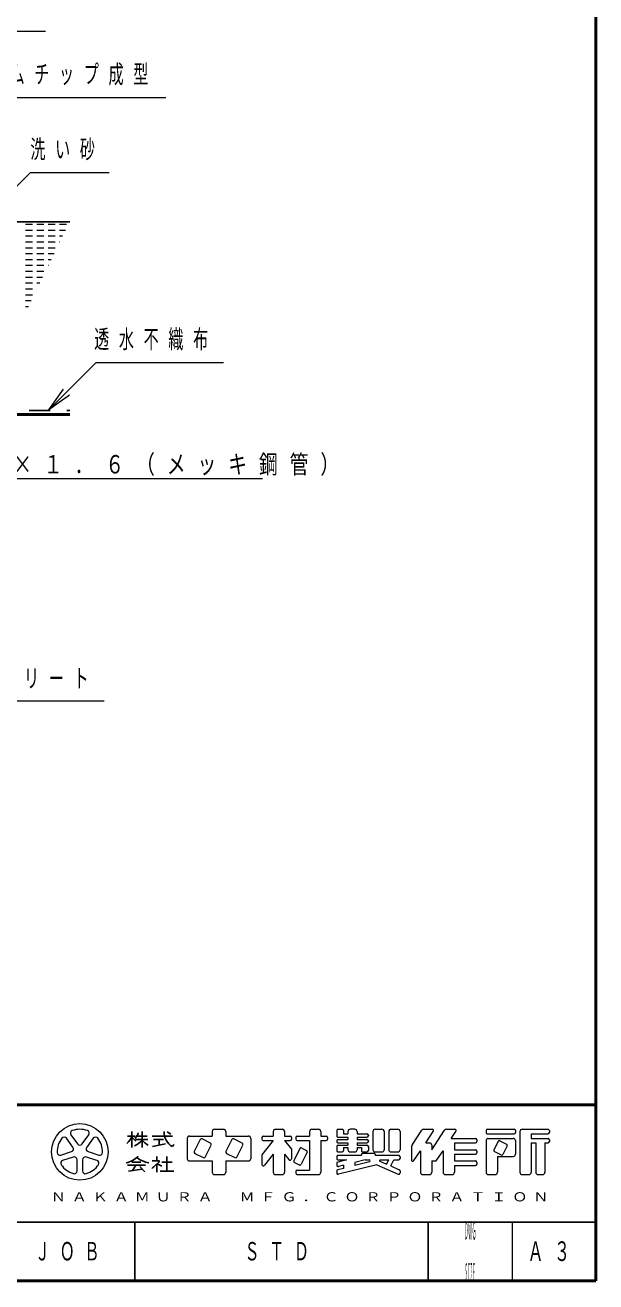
# Model space of a CAD drawing. Units: millimetres on the paper. Extents: x -385 to 0, y -12 to 267.
# Drawn here: x -68.1 to 0, y -0.1 to 149.8 of the extents above; entities that cross this region are included whole.
import ezdxf
from ezdxf.enums import TextEntityAlignment as Align

# ---------------------------------------------------------------- set-up
doc = ezdxf.new("R2010")
doc.units = ezdxf.units.MM
doc.linetypes.add('USER1', pattern=[4.5, 2.5, -2])
doc.layers.add('1_10', color=7, linetype='Continuous', lineweight=13)
doc.layers.add('NAKAMURA図枠', color=7, linetype='Continuous', lineweight=13)
doc.layers.add('図面情報', color=7, linetype='Continuous')
doc.styles.add('ＭＳ ゴシック', font='')
doc.styles.get('ＭＳ ゴシック').set_extended_font_data('MS Gothic')

msp = doc.modelspace()

# ---------------------------------------------------------------- linework, layer by layer
at = {"layer": '1_10', "lineweight": 25}
msp.add_line((-62.778, 126.336), (-95.111, 126.336), dxfattribs=at)
at = {"layer": '1_10'}
for p, q in [((-67.2, 126), (-68.04, 126)), ((-65.856, 126), (-66.696, 126)), ((-64.512, 126), (-65.352, 126)), ((-63.168, 126), (-64.008, 126)), ((-67.2, 125.3), (-68.04, 125.3)), ((-67.2, 124.6), (-68.04, 124.6)), ((-65.856, 125.3), (-66.696, 125.3)), ((-65.856, 124.6), (-66.696, 124.6)), ((-64.512, 125.3), (-65.352, 125.3)), ((-64.512, 124.6), (-65.352, 124.6)), ((-63.282, 125.3), (-64.008, 125.3)), ((-63.623, 124.6), (-64.008, 124.6)), ((-67.2, 123.9), (-68.04, 123.9)), ((-67.2, 123.2), (-68.04, 123.2)), ((-65.856, 123.9), (-66.696, 123.9)), ((-65.856, 123.2), (-66.696, 123.2)), ((-64.512, 123.9), (-65.352, 123.9)), ((-64.512, 123.2), (-65.352, 123.2)), ((-63.964, 123.9), (-64.008, 123.9)), ((-67.2, 122.5), (-68.04, 122.5)), ((-67.2, 121.8), (-68.04, 121.8)), ((-65.856, 122.5), (-66.696, 122.5)), ((-65.856, 121.8), (-66.696, 121.8)), ((-64.646, 122.5), (-65.352, 122.5)), ((-64.986, 121.8), (-65.352, 121.8)), ((-67.2, 121.1), (-68.04, 121.1)), ((-67.2, 120.4), (-68.04, 120.4)), ((-65.856, 121.1), (-66.696, 121.1)), ((-65.856, 120.4), (-66.696, 120.4)), ((-65.327, 121.1), (-65.352, 121.1)), ((-67.2, 119.7), (-68.04, 119.7)), ((-67.2, 119), (-68.04, 119)), ((-66.009, 119.7), (-66.696, 119.7)), ((-66.35, 119), (-66.696, 119)), ((-67.2, 118.3), (-68.04, 118.3)), ((-67.2, 117.6), (-68.04, 117.6)), ((-66.691, 118.3), (-66.696, 118.3)), ((-67.372, 116.9), (-68.04, 116.9)), ((-67.713, 116.2), (-68.04, 116.2)), ((-65.272, 103.895), (-63.504, 106.37)), ((-65.272, 103.895), (-63.151, 106.016)), ((-62.797, 105.663), (-65.272, 103.895))]:
    msp.add_line(p, q, dxfattribs=at)
at = {"layer": '1_10', "color": 4, "linetype": 'USER1', "lineweight": 25}
msp.add_line((-94.611, 103.836), (-62.778, 103.836), dxfattribs=at)
at = {"layer": '1_10', "color": 2, "lineweight": 50}
msp.add_line((-127.111, 103.336), (-62.778, 103.336), dxfattribs=at)
at = {"layer": '1_10'}
for points in [[(-102.654, 133.104), (-86.67, 149.089), (-65.67, 149.089)], [(-95.545, 130.077), (-84.447, 141.176), (-51.296, 141.176)], [(-73.039, 126.643), (-67.447, 132.235), (-58.058, 132.235)], [(-65.272, 103.895), (-59.602, 109.565), (-44.447, 109.565)], [(-101.628, 88.305), (-94.226, 95.708), (-39.781, 95.708)], [(-87.611, 79.908), (-76.869, 69.166), (-58.666, 69.166)]]:
    msp.add_lwpolyline(points, dxfattribs=at)
at = {"layer": 'NAKAMURA図枠', "lineweight": 50}
for p, q in [((0, 0), (0, 267)), ((-385, 21), (0, 21)), ((-385, 0), (0, 0))]:
    msp.add_line(p, q, dxfattribs=at)
at = {"layer": 'NAKAMURA図枠'}
for p, q in [((-45.506, 18.063), (-44.426, 18.063)), ((-38.216, 18.063), (-37.406, 18.063)), ((-33.896, 18.063), (-33.086, 18.063)), ((-30.764, 18.063), (-30.278, 18.063)), ((-28.766, 18.063), (-29.306, 18.063)), ((-26.336, 18.063), (-25.526, 18.063)), ((-24.446, 18.063), (-23.636, 18.063)), ((-20.521, 18.063), (-19.529, 18.063)), ((-17.821, 18.063), (-16.829, 18.063)), ((-12.944, 18.063), (-9.758, 18.063)), ((-8.786, 18.063), (-5.708, 18.063)), ((-62.39, 15.917), (-63.175, 16.997)), ((-62.629, 17.393), (-61.844, 16.313)), ((-61.298, 16.313), (-60.513, 17.393)), ((-59.967, 16.997), (-60.752, 15.917)), ((-48.746, 16.983), (-48.746, 14.553)), ((-48.476, 17.253), (-45.776, 17.253)), ((-47.198, 16.838), (-47.918, 15.4)), ((-45.975, 16.408), (-46.981, 16.911)), ((-45.776, 17.793), (-45.776, 17.253)), ((-44.156, 17.793), (-44.156, 17.253)), ((-44.156, 17.253), (-41.456, 17.253)), ((-43.418, 16.838), (-44.138, 15.4)), ((-42.195, 16.408), (-43.201, 16.911)), ((-41.186, 16.983), (-41.186, 14.553)), ((-39.836, 17.091), (-39.836, 16.875)), ((-38.486, 16.713), (-39.836, 15.026)), ((-39.674, 17.253), (-38.486, 17.253)), ((-39.674, 16.713), (-38.486, 16.713)), ((-38.486, 17.793), (-38.486, 17.253)), ((-37.136, 17.793), (-37.136, 17.253)), ((-37.136, 17.253), (-36.488, 17.253)), ((-37.136, 16.713), (-36.326, 15.701)), ((-37.136, 16.713), (-36.488, 16.713)), ((-36.326, 17.091), (-36.326, 16.875)), ((-35.786, 17.091), (-35.786, 16.875)), ((-35.624, 17.253), (-34.166, 17.253)), ((-35.624, 16.713), (-34.166, 16.713)), ((-34.166, 17.793), (-34.166, 17.253)), ((-34.166, 16.713), (-34.166, 13.203)), ((-32.816, 17.793), (-32.816, 17.253)), ((-32.816, 17.253), (-32.168, 17.253)), ((-32.816, 16.713), (-32.816, 12.933)), ((-32.816, 16.713), (-32.168, 16.713)), ((-32.006, 17.091), (-32.006, 16.875)), ((-30.926, 17.901), (-30.926, 17.28)), ((-30.926, 16.686), (-30.926, 16.605)), ((-30.764, 17.118), (-29.576, 17.118)), ((-30.764, 16.848), (-29.576, 16.848)), ((-30.116, 17.901), (-30.116, 17.523)), ((-30.116, 17.523), (-29.576, 17.523)), ((-29.576, 17.793), (-29.576, 17.523)), ((-29.576, 17.118), (-29.576, 16.848)), ((-28.496, 17.793), (-28.496, 17.523)), ((-28.496, 17.523), (-27.308, 17.523)), ((-28.496, 17.118), (-27.308, 17.118)), ((-28.496, 17.118), (-28.496, 16.848)), ((-28.496, 16.848), (-27.308, 16.848)), ((-27.146, 17.361), (-27.146, 17.28)), ((-27.146, 16.686), (-27.146, 16.605)), ((-26.606, 17.793), (-26.606, 15.633)), ((-25.256, 17.793), (-25.256, 15.633)), ((-24.716, 17.793), (-24.716, 15.633)), ((-23.366, 17.793), (-23.366, 15.633)), ((-21.88, 16.242), (-20.746, 17.943)), ((-20.306, 16.443), (-19.394, 17.811)), ((-19.586, 15.633), (-18.046, 17.943)), ((-17.246, 16.983), (-16.694, 17.811)), ((-17.246, 16.983), (-14.348, 16.983)), ((-14.186, 16.821), (-14.186, 16.605)), ((-13.106, 17.901), (-13.106, 17.685)), ((-13.106, 16.713), (-13.106, 12.933)), ((-12.944, 17.523), (-9.758, 17.523)), ((-12.836, 16.983), (-9.866, 16.983)), ((-11.666, 16.622), (-12.17, 15.616)), ((-11.449, 16.695), (-10.659, 16.3)), ((-9.596, 17.901), (-9.596, 17.685)), ((-9.596, 16.713), (-9.596, 15.093)), ((-9.056, 17.793), (-9.056, 12.933)), ((-7.706, 17.523), (-7.706, 16.983)), ((-7.706, 17.523), (-5.708, 17.523)), ((-7.706, 16.983), (-5.708, 16.983)), ((-5.546, 17.901), (-5.546, 17.685)), ((-5.546, 16.821), (-5.546, 16.605)), ((-63.828, 14.985), (-62.559, 15.397)), ((-60.583, 15.397), (-59.313, 14.985)), ((-47.845, 15.183), (-46.839, 14.68)), ((-46.622, 14.752), (-45.902, 16.19)), ((-44.065, 15.183), (-43.059, 14.68)), ((-42.842, 14.752), (-42.122, 16.19)), ((-39.836, 15.026), (-39.836, 13.868)), ((-38.486, 15.093), (-39.547, 13.766)), ((-38.486, 15.093), (-38.486, 12.933)), ((-37.136, 15.093), (-36.614, 14.441)), ((-37.136, 15.093), (-37.136, 12.933)), ((-36.326, 15.701), (-36.326, 14.543)), ((-35.318, 15.758), (-36.038, 14.32)), ((-34.454, 15.326), (-35.174, 13.888)), ((-35.101, 15.831), (-34.527, 15.544)), ((-30.926, 16.011), (-30.926, 15.525)), ((-30.764, 16.443), (-29.576, 16.443)), ((-30.764, 16.173), (-29.576, 16.173)), ((-30.764, 15.363), (-30.278, 15.363)), ((-30.116, 15.903), (-29.576, 15.903)), ((-30.116, 15.903), (-30.116, 15.525)), ((-29.576, 16.443), (-29.576, 16.173)), ((-29.576, 15.903), (-29.576, 15.633)), ((-29.306, 15.363), (-28.766, 15.363)), ((-28.496, 16.443), (-27.308, 16.443)), ((-28.496, 16.443), (-28.496, 16.173)), ((-28.496, 16.173), (-27.308, 16.173)), ((-28.496, 15.903), (-28.496, 15.633)), ((-28.496, 15.903), (-27.956, 15.903)), ((-27.956, 15.903), (-27.956, 15.525)), ((-27.956, 15.066), (-27.956, 14.958)), ((-27.794, 15.363), (-27.308, 15.363)), ((-27.794, 15.228), (-26.498, 15.228)), ((-27.146, 16.011), (-27.146, 15.525)), ((-26.336, 15.363), (-25.526, 15.363)), ((-26.336, 15.066), (-26.336, 14.958)), ((-24.446, 15.363), (-23.636, 15.363)), ((-22.016, 15.793), (-22.016, 14.413)), ((-21.719, 14.323), (-20.936, 15.498)), ((-20.936, 15.498), (-20.936, 12.933)), ((-20.306, 16.443), (-19.856, 16.443)), ((-19.586, 16.173), (-19.586, 15.633)), ((-18.966, 14.404), (-18.236, 15.498)), ((-18.236, 15.498), (-18.236, 12.933)), ((-16.886, 16.443), (-14.348, 16.443)), ((-16.886, 16.443), (-16.886, 15.633)), ((-16.886, 15.633), (-14.348, 15.633)), ((-16.886, 15.093), (-16.886, 14.283)), ((-16.886, 15.093), (-14.348, 15.093)), ((-14.186, 15.471), (-14.186, 15.255)), ((-12.097, 15.399), (-11.307, 15.004)), ((-10.586, 16.082), (-11.09, 15.076)), ((-7.706, 16.443), (-7.166, 16.443)), ((-7.706, 16.443), (-7.706, 12.933)), ((-7.166, 16.443), (-7.166, 12.933)), ((-6.086, 16.443), (-5.708, 16.443)), ((-6.086, 16.443), (-6.086, 12.933)), ((-62.35, 14.755), (-63.62, 14.343)), ((-61.908, 13.099), (-61.908, 14.434)), ((-61.233, 14.434), (-61.233, 13.099)), ((-59.522, 14.343), (-60.792, 14.755)), ((-48.476, 14.283), (-45.776, 14.283)), ((-45.776, 14.283), (-45.776, 12.933)), ((-44.156, 14.283), (-41.456, 14.283)), ((-44.156, 14.283), (-44.156, 12.933)), ((-35.965, 14.103), (-35.391, 13.816)), ((-30.926, 14.796), (-30.926, 14.58)), ((-30.926, 13.995), (-30.926, 13.773)), ((-29.74, 14.418), (-30.803, 14.152)), ((-30.764, 14.958), (-27.956, 14.958)), ((-30.764, 14.418), (-29.74, 14.418)), ((-26.15, 13.841), (-30.725, 12.697)), ((-30.116, 13.768), (-30.725, 13.615)), ((-30.116, 13.768), (-30.116, 13.406)), ((-27.513, 14.418), (-28.766, 14.105)), ((-27.023, 14.179), (-28.766, 13.743)), ((-28.766, 14.105), (-28.766, 13.743)), ((-27.513, 14.418), (-27.053, 14.418)), ((-26.336, 14.958), (-23.528, 14.958)), ((-26.15, 13.841), (-23.594, 12.705)), ((-25.771, 14.263), (-24.968, 13.906)), ((-25.738, 14.418), (-24.712, 14.418)), ((-24.968, 13.906), (-24.712, 14.418)), ((-24.474, 13.687), (-24.108, 14.418)), ((-24.474, 13.687), (-23.462, 13.237)), ((-24.108, 14.418), (-23.528, 14.418)), ((-23.366, 14.796), (-23.366, 14.58)), ((-19.586, 14.283), (-19.19, 14.283)), ((-19.586, 14.283), (-19.586, 12.933)), ((-16.886, 14.283), (-14.348, 14.283)), ((-16.886, 13.743), (-16.886, 12.933)), ((-16.886, 13.743), (-14.348, 13.743)), ((-14.186, 14.121), (-14.186, 13.905)), ((-11.756, 14.823), (-11.756, 12.933)), ((-11.756, 14.823), (-9.866, 14.823)), ((-45.506, 12.663), (-44.426, 12.663)), ((-38.216, 12.663), (-37.406, 12.663)), ((-35.786, 13.041), (-35.786, 12.825)), ((-35.624, 13.203), (-34.166, 13.203)), ((-35.624, 12.663), (-33.086, 12.663)), ((-30.926, 13.077), (-30.926, 12.854)), ((-30.116, 13.406), (-30.803, 13.234)), ((-23.366, 13.089), (-23.366, 12.853)), ((-20.666, 12.663), (-19.856, 12.663)), ((-17.966, 12.663), (-17.156, 12.663)), ((-12.836, 12.663), (-12.026, 12.663)), ((-8.786, 12.663), (-7.976, 12.663)), ((-6.896, 12.663), (-6.356, 12.663)), ((-10, 7), (-10, 0))]:
    msp.add_line(p, q, dxfattribs=at)
at = {"layer": 'NAKAMURA図枠', "lineweight": 25}
for p, q in [((-55.901, 17.253), (-54.956, 17.253)), ((-55.361, 17.793), (-55.361, 15.903)), ((-54.915, 16.848), (-53.471, 16.848)), ((-54.769, 17.253), (-53.525, 17.253)), ((-54.146, 17.793), (-54.146, 15.903)), ((-52.931, 17.253), (-50.501, 17.253)), ((-52.796, 16.848), (-51.581, 16.848)), ((-52.121, 16.848), (-52.121, 16.173)), ((-50.719, 17.467), (-51.16, 17.761)), ((-52.889, 16.02), (-51.353, 16.327)), ((-55.901, 13.784), (-53.741, 13.784)), ((-55.361, 14.148), (-54.281, 14.148)), ((-54.899, 13.784), (-55.289, 13.136)), ((-54.416, 13.607), (-53.81, 13.001)), ((-52.931, 14.283), (-52.051, 14.283)), ((-52.391, 14.823), (-52.391, 14.283)), ((-52.391, 13.91), (-52.391, 12.933)), ((-52.34, 13.96), (-51.796, 13.646)), ((-51.783, 14.148), (-50.568, 14.148)), ((-51.176, 14.823), (-51.176, 13.068)), ((-55.765, 13.067), (-54.113, 13.304)), ((-51.986, 13.068), (-50.366, 13.068)), ((-55, 7), (-55, 0))]:
    msp.add_line(p, q, dxfattribs=at)
at = {"layer": 'NAKAMURA図枠', "color": 211, "lineweight": 25}
for p, q in [((-242.5, 7), (0, 7)), ((-20, 7), (-20, 0))]:
    msp.add_line(p, q, dxfattribs=at)
at = {"layer": 'NAKAMURA図枠'}
msp.add_circle((-61.571, 15.363), 3.375, dxfattribs=at)
for centre, radius, start, end in [((-61.571, 15.363), 2.7, 70.60155, 109.39847), ((-45.506, 17.793), 0.27, 89.99998, 179.99996), ((-44.426, 17.793), 0.27, 0, 89.99998), ((-38.216, 17.793), 0.27, 89.99998, 179.99996), ((-37.406, 17.793), 0.27, 0, 89.99998), ((-33.896, 17.793), 0.27, 89.99998, 179.99996), ((-33.086, 17.793), 0.27, 0, 89.99998), ((-30.764, 17.901), 0.162, 89.99998, 179.99996), ((-30.278, 17.901), 0.162, 0, 89.99998), ((-29.306, 17.793), 0.27, 89.99998, 179.99996), ((-28.766, 17.793), 0.27, 0, 89.99998), ((-26.336, 17.793), 0.27, 89.99998, 179.99996), ((-25.526, 17.793), 0.27, 0, 89.99998), ((-24.446, 17.793), 0.27, 89.99998, 179.99996), ((-23.636, 17.793), 0.27, 0, 89.99998), ((-20.521, 17.793), 0.27, 89.99998, 146.30984), ((-19.529, 17.901), 0.162, 326.31015, 89.99998), ((-17.821, 17.793), 0.27, 89.99998, 146.3098), ((-16.829, 17.901), 0.162, 326.31003, 89.99998), ((-12.944, 17.901), 0.162, 89.99998, 179.99996), ((-9.758, 17.901), 0.162, 0, 89.99998), ((-8.786, 17.793), 0.27, 89.99998, 179.99996), ((-5.708, 17.901), 0.162, 0, 89.99998), ((-61.571, 15.363), 2.7, 142.60154, 181.39846), ((-63.448, 16.798), 0.338, 35.99999, 142.60154), ((-62.356, 17.592), 0.338, 109.39847, 215.99997), ((-60.786, 17.592), 0.338, 324, 70.60155), ((-59.694, 16.798), 0.338, 37.39846, 143.99995), ((-61.571, 15.363), 2.7, 358.60155, 37.39847), ((-48.476, 16.983), 0.27, 89.99998, 179.99996), ((-47.054, 16.766), 0.162, 63.43492, 153.43499), ((-43.274, 16.766), 0.162, 63.43492, 153.43499), ((-41.456, 16.983), 0.27, 0, 89.99998), ((-39.674, 17.091), 0.162, 89.99998, 179.99996), ((-39.674, 16.875), 0.162, 179.99998, 270.00002), ((-36.488, 17.091), 0.162, 0, 89.99998), ((-36.488, 16.875), 0.162, 270.00002, 0), ((-35.624, 17.091), 0.162, 89.99998, 179.99996), ((-35.624, 16.875), 0.162, 179.99998, 270.00002), ((-32.168, 17.091), 0.162, 0, 89.99998), ((-32.168, 16.875), 0.162, 270.00002, 0), ((-30.764, 17.28), 0.162, 179.99998, 270.00002), ((-30.764, 16.686), 0.162, 89.99998, 179.99996), ((-30.764, 16.605), 0.162, 179.99998, 270.00002), ((-27.308, 17.361), 0.162, 0, 89.99998), ((-27.308, 17.28), 0.162, 270.00002, 0), ((-27.308, 16.686), 0.162, 0, 89.99998), ((-27.308, 16.605), 0.162, 270.00002, 0), ((-14.348, 16.821), 0.162, 0, 89.99998), ((-14.348, 16.605), 0.162, 270.00002, 0), ((-12.944, 17.685), 0.162, 179.99998, 270.00002), ((-12.836, 16.713), 0.27, 89.99998, 179.99996), ((-11.522, 16.55), 0.162, 63.43447, 153.43474), ((-9.866, 16.713), 0.27, 0, 89.99998), ((-9.758, 17.685), 0.162, 270.00002, 0), ((-5.708, 17.685), 0.162, 270.00002, 0), ((-5.708, 16.821), 0.162, 0, 89.99998), ((-5.708, 16.605), 0.162, 270.00002, 0), ((-63.933, 15.306), 0.338, 181.39848, 287.99997), ((-62.663, 15.718), 0.338, 287.99998, 35.99999), ((-61.571, 16.512), 0.338, 215.99998, 324), ((-60.479, 15.718), 0.338, 143.99996, 251.99999), ((-59.209, 15.306), 0.338, 252.00001, 358.60156), ((-47.773, 15.328), 0.162, 153.43495, 243.43485), ((-46.047, 16.263), 0.162, 333.4349, 63.43487), ((-43.993, 15.328), 0.162, 153.43495, 243.43485), ((-42.267, 16.263), 0.162, 333.4349, 63.43487), ((-35.174, 15.686), 0.162, 63.43487, 153.43498), ((-34.599, 15.399), 0.162, 333.43492, 63.43493), ((-30.764, 16.011), 0.162, 89.99998, 179.99996), ((-30.764, 15.525), 0.162, 179.99998, 270.00002), ((-30.278, 15.525), 0.162, 270.00002, 0), ((-29.306, 15.633), 0.27, 179.99998, 270.00002), ((-28.766, 15.633), 0.27, 270.00002, 0), ((-27.794, 15.525), 0.162, 179.99998, 270.00002), ((-27.794, 15.066), 0.162, 89.99998, 179.99996), ((-27.308, 16.011), 0.162, 0, 89.99998), ((-27.308, 15.525), 0.162, 270.00002, 0), ((-26.336, 15.633), 0.27, 179.99998, 270.00002), ((-26.498, 15.066), 0.162, 0, 89.99998), ((-25.526, 15.633), 0.27, 270.00002, 0), ((-24.446, 15.633), 0.27, 179.99998, 270.00002), ((-23.636, 15.633), 0.27, 270.00002, 0), ((-21.206, 15.793), 0.81, 146.30999, 179.99996), ((-19.856, 16.173), 0.27, 0, 89.99998), ((-14.348, 15.471), 0.162, 0, 89.99998), ((-14.348, 15.255), 0.162, 270.00002, 0), ((-12.025, 15.544), 0.162, 153.43517, 243.43529), ((-11.234, 15.149), 0.162, 243.43534, 333.43491), ((-10.731, 16.155), 0.162, 333.43484, 63.43447), ((-9.866, 15.093), 0.27, 270.00002, 0), ((-63.516, 14.022), 0.338, 107.99999, 214.60154), ((-61.571, 15.363), 2.7, 214.60156, 253.39848), ((-62.246, 14.434), 0.338, 359.99997, 107.99999), ((-60.896, 14.434), 0.338, 71.99997, 179.99999), ((-61.571, 15.363), 2.7, 286.60155, 325.39847), ((-59.626, 14.022), 0.338, 325.39847, 71.99996), ((-48.476, 14.553), 0.27, 179.99998, 270.00002), ((-46.766, 14.825), 0.162, 243.43498, 333.43496), ((-42.986, 14.825), 0.162, 243.43498, 333.43496), ((-41.456, 14.553), 0.27, 270.00002, 0), ((-39.674, 13.868), 0.162, 179.99998, 321.34037), ((-36.488, 14.543), 0.162, 218.65962, 0), ((-35.893, 14.248), 0.162, 153.43487, 243.4348), ((-35.318, 13.961), 0.162, 243.43487, 333.43498), ((-30.764, 14.796), 0.162, 89.99998, 179.99996), ((-30.764, 14.58), 0.162, 179.99998, 270.00002), ((-30.764, 13.995), 0.162, 104.03614, 179.99996), ((-30.764, 13.773), 0.162, 179.99998, 284.03612), ((-27.053, 14.297), 0.121, 284.0365, 89.99998), ((-25.738, 14.337), 0.081, 89.99998, 246.03817), ((-23.528, 14.796), 0.162, 0, 89.99998), ((-23.528, 14.58), 0.162, 270.00002, 0), ((-21.854, 14.413), 0.162, 179.99998, 326.30997), ((-19.19, 14.553), 0.27, 270.00002, 326.31002), ((-14.348, 14.121), 0.162, 0, 89.99998), ((-14.348, 13.905), 0.162, 270.00002, 0), ((-62.246, 13.099), 0.338, 253.39847, 359.99997), ((-60.896, 13.099), 0.338, 179.99999, 286.60154), ((-45.506, 12.933), 0.27, 179.99998, 270.00002), ((-44.426, 12.933), 0.27, 270.00002, 0), ((-38.216, 12.933), 0.27, 179.99998, 270.00002), ((-37.406, 12.933), 0.27, 270.00002, 0), ((-35.624, 13.041), 0.162, 89.99998, 179.99996), ((-35.624, 12.825), 0.162, 179.99998, 270.00002), ((-33.086, 12.933), 0.27, 270.00002, 0), ((-30.764, 13.077), 0.162, 104.03614, 179.99996), ((-30.764, 12.854), 0.162, 179.99998, 284.03612), ((-23.528, 12.853), 0.162, 246.03699, 0), ((-23.528, 13.089), 0.162, 0, 66.03701), ((-20.666, 12.933), 0.27, 179.99998, 270.00002), ((-19.856, 12.933), 0.27, 270.00002, 0), ((-17.966, 12.933), 0.27, 179.99998, 270.00002), ((-17.156, 12.933), 0.27, 270.00002, 0), ((-12.836, 12.933), 0.27, 179.99998, 270.00002), ((-12.026, 12.933), 0.27, 270.00002, 0), ((-8.786, 12.933), 0.27, 179.99998, 270.00002), ((-7.976, 12.933), 0.27, 270.00002, 0), ((-6.896, 12.933), 0.27, 179.99998, 270.00002), ((-6.356, 12.933), 0.27, 270.00002, 0)]:
    msp.add_arc(centre, radius, start, end, dxfattribs=at)
at = {"layer": 'NAKAMURA図枠', "lineweight": 25}
for centre, radius, start, end in [((-57.466, 18.084), 2.285, 311.36185, 337.13638), ((-53.383, 18.427), 2.345, 212.50346, 230.00631), ((-56.374, 18.818), 3.034, 295.86917, 317.23867), ((-56.002, 18.047), 1.467, 313.72108, 343.54317), ((-51.918, 18.818), 3.034, 222.76131, 240.10806), ((-49.563, 17.694), 1.953, 177.09472, 240.51891), ((-51.54, 16.805), 1.299, 321.42112, 334.8249), ((-56.898, 17.257), 3.32, 285.11261, 313.40619), ((-52.77, 17.194), 3.192, 231.17281, 259.75506), ((-55.66, 17.226), 4.657, 304.87257, 320.80411)]:
    msp.add_arc(centre, radius, start, end, dxfattribs=at)

# ---------------------------------------------------------------- texts
at = {"layer": '1_10', "char_height": 2.199, "style": 'ＭＳ ゴシック'}
for s, insert, attachment_point in [('\\T1.64;\\W0.6;砂場枠：ゴムチップ成型', (-84.712, 143.826), 4), ('\\T1.64;\\W0.6;洗い砂', (-67.475, 134.885), 4), ('\\T1.64;\\W0.6;透水不織布', (-59.863, 112.215), 4), ('\\T1.63;\\W0.75;脚：φ３１．８×１．６（メッキ鋼管）', (-94.308, 95.708), 7), ('\\T1.64;\\W0.6;コンクリート', (-77.082, 71.816), 4)]:
    msp.add_mtext(s, dxfattribs=dict(at, insert=insert, attachment_point=attachment_point))
at = {"layer": 'NAKAMURA図枠', "style": 'ＭＳ ゴシック'}
for s, width, p in [('ＤＷＧ', 0.15, (-15, 6)), ('ＳＩＺＥ', 0.1, (-15, 1))]:
    msp.add_text(s, height=2.199, dxfattribs=dict(at, width=width)).set_placement(p, align=Align.MIDDLE_CENTER)
at = {"layer": 'NAKAMURA図枠', "color": 4, "attachment_point": 5, "style": 'ＭＳ ゴシック'}
for s, insert, char_height in [('\\T1.39;\\W1.2;ＮＡＫＡＭＵＲＡ\u3000ＭＦＧ．ＣＯＲＰＯＲＡＴＩＯＮ', (-35, 10), 1.1), ('\\T1.64;\\W0.6;ＪＯＢ', (-62.5, 3.5), 2.199), ('\\T1.64;\\W0.6;Ａ３', (-5, 3.5), 2.346)]:
    msp.add_mtext(s, dxfattribs=dict(at, insert=insert, char_height=char_height))
at = {"layer": '図面情報', "insert": (-37.5, 3.5), "char_height": 2.199, "attachment_point": 5, "style": 'ＭＳ ゴシック'}
msp.add_mtext('\\T1.64;\\W0.6;ＳＴＤ', dxfattribs=at)

doc.saveas('drawing.dxf')
